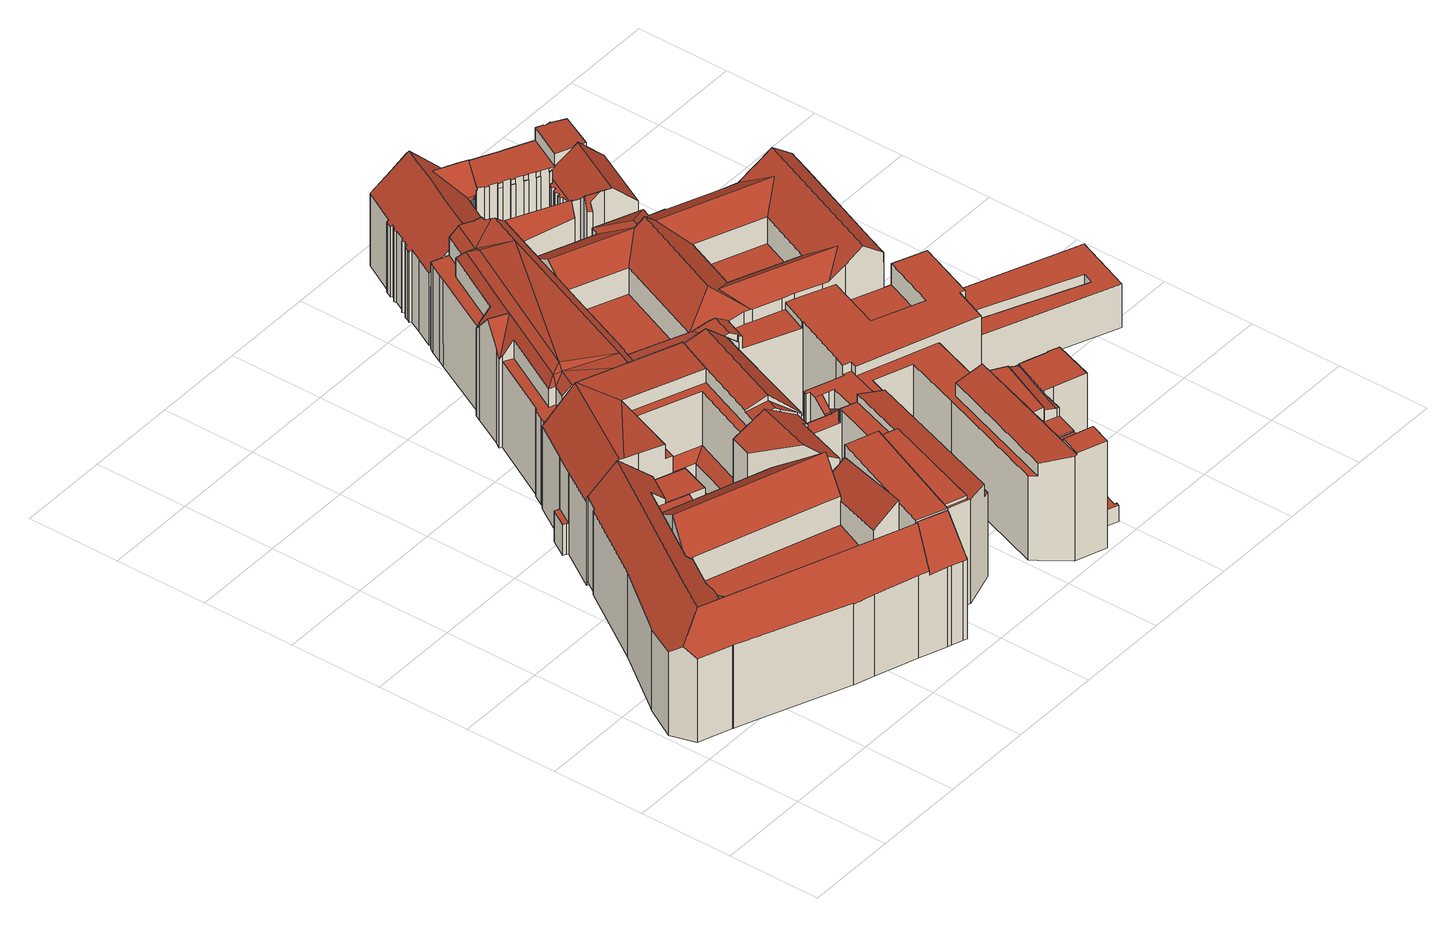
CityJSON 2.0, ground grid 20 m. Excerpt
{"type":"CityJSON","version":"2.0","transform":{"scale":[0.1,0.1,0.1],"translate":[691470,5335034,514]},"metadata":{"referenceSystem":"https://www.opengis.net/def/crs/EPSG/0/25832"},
"CityObjects":{
"building1":{"type":"Building","attributes":{"Gemeindeschluessel":"09162000","HoeheDach":"541.300","HoeheGrund":"515.730","Methode":"2000","NiedrigsteTraufeDesGebaeudes":"533.260","Geometrietyp2DReferenz":"3000","function":"31001_9998","roofType":"3100","measuredHeight":25.57,"storeysAboveGround":3},"geometry":[{"type":"MultiSurface","lod":"2","boundaries":[[[0,1,2,3,4,5,6,7,8,9]],[[10,11,12,13,14,15,16,4,3,17,18]],[[19,20,21,22]],[[14,23,24,15]],[[25,26,27,28,29,30]],[[31,32,33,34]],[[35,36,37,38]],[[39,40,36,35]],[[5,4,16,41]],[[42,43,44]],[[45,46,47,48]],[[49,50,51,52]],[[43,53,54,55,56,44]],[[16,15,24,57,58,59,41]],[[60,61,62,63,64,65,66]],[[67,68,69,70]],[[1,0,17,71]],[[71,17,3,2]],[[72,73,74,75]],[[76,46,45,77,70,69]],[[78,79,80,81,82,83,84]],[[85,86,81,80,87,88]],[[89,90,85,88,91,92,93,94,95]],[[55,54,96,97]],[[64,63,98,12,11]],[[95,94,40,39]],[[12,99,13]],[[100,101,102,103]],[[104,84,83,105,106,107]],[[103,102,20,19]],[[28,18,108,104,107,109,110,111,96,54,53,43,42,29]],[[27,33,32,112,74,73,113,65,64,11,10,18,28]],[[114,110,109,115]],[[116,117,118,67,70,77,45,48,119,49,52,61,60,66,120,72,75,121,31,34,26,25,30,44,56,55,97,122,114,115,106,105,83,82,81,86,85,90,89,95,39,35,38,8,7,6,5,41,59,58,123,100,103,19,22]],[[118,13,99,68,67]],[[115,109,107,106]],[[57,124,101,100,123,58]],[[97,96,111,122]],[[38,37,9,8]],[[23,125,21,20,102,101,124,57,24]],[[52,51,62,61]],[[122,111,110,114]],[[17,0,9,37,36,40,94,93,78,84,104,108,18]],[[30,29,42,44]],[[119,48,47,126,50,49]],[[91,88,87,80,79,92]],[[121,75,74,112,32,31]],[[66,65,113,120]],[[34,33,27,26]],[[62,51,50,126,47,46,76,69,68,99,12,98,63]],[[79,78,93,92]],[[118,117,116,22,21,125,23,14,13]],[[2,1,71]],[[120,113,73,72]]],"semantics":{"surfaces":[{"type":"WallSurface"},{"type":"RoofSurface"},{"type":"GroundSurface"}],"values":[0,1,0,0,0,0,0,0,0,0,0,0,0,0,0,0,0,0,0,0,0,0,0,0,0,0,0,0,0,0,1,1,0,2,0,0,0,0,0,1,0,0,1,0,0,1,0,0,0,1,0,0,1,0]}}]},
"building2":{"type":"Building","attributes":{"Gemeindeschluessel":"09162000","HoeheDach":"529.400","HoeheGrund":"515.760","Methode":"1000","NiedrigsteTraufeDesGebaeudes":"529.400","Geometrietyp2DReferenz":"3000","function":"31001_9998","roofType":"1000","measuredHeight":13.64,"storeysAboveGround":2},"geometry":[{"type":"MultiSurface","lod":"2","boundaries":[[[127,128,129,130,131,132]],[[133,134,135,136,129,128]],[[130,129,136,135,137,138,139,140,131]],[[131,140,139,141,142,132]],[[134,143,144,138,137,135]],[[143,134,133,128,127,132,142,141,144]],[[141,139,138,144]]],"semantics":{"surfaces":[{"type":"WallSurface"},{"type":"RoofSurface"},{"type":"GroundSurface"}],"values":[0,0,1,0,0,2,0]}}]},
"building3":{"type":"Building","attributes":{"Gemeindeschluessel":"09162000","HoeheDach":"540.980","HoeheGrund":"516.979","Methode":"2000","NiedrigsteTraufeDesGebaeudes":"523.235","Geometrietyp2DReferenz":"3000","function":"31001_9998","roofType":"3100","measuredHeight":24,"storeysAboveGround":6},"geometry":[{"type":"MultiSurface","lod":"2","boundaries":[[[145,146,147,148,149,150]],[[151,152,153,154,155,146,145]],[[156,157,158,159,160,161,162,163,164]],[[165,166,167,168]],[[169,162,161,170,165,168,171]],[[172,151,145,150]],[[173,174,153,152,151,172]],[[166,175,176,177,178,179,167]],[[147,171,168,167,179,180,148]],[[153,174,181,156,164,154]],[[161,160,176,175,170]],[[175,166,165,170]],[[181,174,173,172,150,149,148,180,179,178,177,159,158,157,156]],[[155,154,164,163,162,169,171,147,146]],[[177,176,160,159]]],"semantics":{"surfaces":[{"type":"WallSurface"},{"type":"RoofSurface"},{"type":"GroundSurface"}],"values":[0,1,0,1,0,0,0,0,0,0,1,0,2,1,0]}}]},
"building4":{"type":"Building","attributes":{"Gemeindeschluessel":"09162000","HoeheDach":"540.774","HoeheGrund":"515.690","Methode":"1000","NiedrigsteTraufeDesGebaeudes":"540.774","Geometrietyp2DReferenz":"3000","function":"31001_9998","roofType":"1000","measuredHeight":25.08,"storeysAboveGround":4},"geometry":[{"type":"MultiSurface","lod":"2","boundaries":[[[182,183,184,185]],[[186,187,184,183,188,189,190,191]],[[185,184,187,192]],[[191,190,189,22,193,118]],[[185,192,67,118,193,22,194,182]],[[192,187,186,67]],[[67,186,191,118]],[[188,183,182,194,22,189]]],"semantics":{"surfaces":[{"type":"WallSurface"},{"type":"RoofSurface"},{"type":"GroundSurface"}],"values":[0,1,0,0,2,0,0,0]}}]},
"building5":{"type":"Building","attributes":{"Gemeindeschluessel":"09162000","HoeheDach":"518.695","HoeheGrund":"517.225","Methode":"1000","NiedrigsteTraufeDesGebaeudes":"518.695","Geometrietyp2DReferenz":"3000","function":"31001_9998","roofType":"1000","measuredHeight":1.47,"storeysAboveGround":1},"geometry":[{"type":"MultiSurface","lod":"2","boundaries":[[[195,196,197,198]],[[199,200,201,197,196,202]],[[203,202,196,195]],[[198,197,201,204]],[[203,195,198,204,205,206]],[[206,199,202,203]],[[205,200,199,206]],[[204,201,200,205]]],"semantics":{"surfaces":[{"type":"WallSurface"},{"type":"RoofSurface"},{"type":"GroundSurface"}],"values":[0,1,0,0,2,0,0,0]}}]},
"building6":{"type":"Building","attributes":{"Gemeindeschluessel":"09162000","HoeheDach":"539.594","HoeheGrund":"515.640","Methode":"1000","NiedrigsteTraufeDesGebaeudes":"539.594","Geometrietyp2DReferenz":"3000","function":"31001_9998","roofType":"1000","measuredHeight":23.95,"storeysAboveGround":6},"geometry":[{"type":"MultiSurface","lod":"2","boundaries":[[[207,208,209,210,211,212]],[[210,209,213,214,215,211]],[[216,208,207,212,217,218]],[[208,216,218,214,213,209]],[[212,211,215,217]],[[217,215,214,218]]],"semantics":{"surfaces":[{"type":"WallSurface"},{"type":"RoofSurface"},{"type":"GroundSurface"}],"values":[0,1,2,0,0,0]}}]},
"building7":{"type":"Building","attributes":{"Gemeindeschluessel":"09162000","HoeheDach":"542.080","HoeheGrund":"514.862","Methode":"2000","NiedrigsteTraufeDesGebaeudes":"522.030","Geometrietyp2DReferenz":"3000","function":"31001_9998","roofType":"3100","measuredHeight":27.22,"storeysAboveGround":4},"geometry":[{"type":"MultiSurface","lod":"2","boundaries":[[[219,220,221,222]],[[220,223,224,225]],[[226,227,228,229]],[[230,231,232,233]],[[234,235,236,227]],[[237,238,239,240]],[[227,236,241,228]],[[242,243,244,245,246,247]],[[248,224,223,249]],[[221,220,225,250]],[[231,230,251,252]],[[253,254,233,232]],[[248,255,256,224]],[[257,258,259,260]],[[261,262,229,228,241,263]],[[264,265,266,267]],[[230,233,254,268,236,235,269,270,271,272,251]],[[273,274,275,276]],[[277,278,279,226,229,262,255,248,249]],[[280,281,282,283]],[[242,247,238,237]],[[284,285,286,287]],[[225,288,289,250]],[[243,222,221,250,289,276,275,244]],[[290,291,263]],[[292,272,271,293]],[[245,274,294,295,246]],[[254,253,296,297,298,291,290,268]],[[299,286,285,300,239,238,247,246,295]],[[301,302,298,297]],[[303,270,269,304]],[[236,268,290,263,241]],[[219,305,223,220]],[[306,239,300,307]],[[284,260,259,307,300,285]],[[274,263,291,298,302,294]],[[231,252,292,293,303,304,308,278,277,305,219,222,243,242,237,240,280,283,264,267,257,260,284,287,309,310,301,297,296,253,232]],[[279,311,234,227,226]],[[224,256,288,225]],[[282,281,306,307,259,258,266,265]],[[267,266,258,257]],[[308,311,279,278]],[[287,286,299,309]],[[293,271,270,303]],[[261,263,274,273]],[[244,275,274,245]],[[261,273,276,289,288,256,255,262]],[[252,251,272,292]],[[283,282,265,264]],[[308,304,269,235,234,311]],[[280,240,239,306,281]],[[277,249,223,305]],[[301,310,309,299,295,294,302]]],"semantics":{"surfaces":[{"type":"WallSurface"},{"type":"RoofSurface"},{"type":"GroundSurface"}],"values":[0,1,1,0,0,0,0,0,1,1,0,0,0,0,0,0,1,0,0,0,0,0,0,0,0,0,1,0,1,0,0,1,0,0,0,1,2,1,0,1,0,0,0,0,0,1,1,0,0,0,0,0,0]}}]},
"building8":{"type":"Building","attributes":{"Gemeindeschluessel":"09162000","HoeheDach":"541.655","HoeheGrund":"515.860","Methode":"1000","NiedrigsteTraufeDesGebaeudes":"537.434","Geometrietyp2DReferenz":"3000","function":"31001_9998","roofType":"3100","measuredHeight":25.8,"storeysAboveGround":6},"geometry":[{"type":"MultiSurface","lod":"2","boundaries":[[[312,313,314,315,316,317,318,319,320]],[[321,322,323,324]],[[325,315,314,326]],[[327,328,312,320,322,321]],[[329,318,317,330]],[[330,317,316,331]],[[319,318,329,332,324,323]],[[331,325,326,333,328,327,321,324,332,329,330]],[[326,314,313,333]],[[331,316,315,325]],[[320,319,323,322]],[[333,313,312,328]]],"semantics":{"surfaces":[{"type":"RoofSurface"},{"type":"WallSurface"},{"type":"GroundSurface"}],"values":[0,1,1,1,1,1,1,2,1,1,0,1]}}]},
"building9":{"type":"Building","attributes":{"Gemeindeschluessel":"09162000","HoeheDach":"534.023","HoeheGrund":"515.720","Methode":"1000","NiedrigsteTraufeDesGebaeudes":"534.023","Geometrietyp2DReferenz":"3000","function":"31001_9998","roofType":"1000","measuredHeight":18.3,"storeysAboveGround":1},"geometry":[{"type":"MultiSurface","lod":"2","boundaries":[[[334,335,336,337]],[[338,337,336,339]],[[340,339,336,335]],[[334,341,340,335]],[[341,338,339,340]],[[334,337,338,341]]],"semantics":{"surfaces":[{"type":"GroundSurface"},{"type":"WallSurface"},{"type":"RoofSurface"}],"values":[0,1,1,1,2,1]}}]},
"building10":{"type":"Building","attributes":{"Gemeindeschluessel":"09162000","HoeheDach":"519.280","HoeheGrund":"515.590","Methode":"2000","NiedrigsteTraufeDesGebaeudes":"519.280","Geometrietyp2DReferenz":"3000","function":"31001_2000","roofType":"1000","measuredHeight":3.69},"geometry":[{"type":"MultiSurface","lod":"2","boundaries":[[[342,343,344,345]],[[346,347,348,349]],[[343,350,351,344]],[[352,346,349,353]],[[354,352,353,355]],[[356,354,355,357]],[[353,349,348,358,345,344,351,359,357,355]],[[350,360,359,351]],[[347,361,358,348]],[[354,356,360,350,343,342,361,347,346,352]],[[361,342,345,358]],[[360,356,357,359]]],"semantics":{"surfaces":[{"type":"WallSurface"},{"type":"GroundSurface"},{"type":"RoofSurface"}],"values":[0,0,0,0,0,0,1,0,0,2,0,0]}}]},
"building11":{"type":"Building","attributes":{"Gemeindeschluessel":"09162000","HoeheDach":"519.224","HoeheGrund":"515.750","Methode":"3100","NiedrigsteTraufeDesGebaeudes":"519.224","Geometrietyp2DReferenz":"3000","function":"31001_9998","roofType":"1000","measuredHeight":3.47,"storeysAboveGround":1},"geometry":[{"type":"MultiSurface","lod":"2","boundaries":[[[362,363,364,365]],[[366,367,368,369]],[[363,366,369,364]],[[363,362,367,366]],[[369,368,365,364]],[[367,362,365,368]]],"semantics":{"surfaces":[{"type":"WallSurface"},{"type":"RoofSurface"},{"type":"GroundSurface"}],"values":[0,0,0,1,2,0]}}]},
"building12":{"type":"Building","attributes":{"Gemeindeschluessel":"09162000","HoeheDach":"536.919","HoeheGrund":"515.390","Methode":"1000","NiedrigsteTraufeDesGebaeudes":"536.235","Geometrietyp2DReferenz":"3000","function":"31001_9998","roofType":"1000","measuredHeight":21.53,"storeysAboveGround":5},"geometry":[{"type":"MultiSurface","lod":"2","boundaries":[[[370,371,372,373]],[[374,375,376,377]],[[378,379,380,381,382,383,384]],[[385,386,379,378]],[[381,380,387,388]],[[389,370,373,390,391,392,393,394,395,383,382,381,388,396,374,377]],[[391,390,373,372,397,398,399]],[[389,400,371,370]],[[387,401,375,374,396,388]],[[402,399,398,385,403]],[[393,392,402,403,404,394]],[[404,405,384,383,395,394]],[[398,397,386,385]],[[403,385,378,384,405,404]],[[391,399,402,392]],[[389,377,376,400]],[[397,372,371,400,376,375,401,387,380,379,386]]],"semantics":{"surfaces":[{"type":"WallSurface"},{"type":"GroundSurface"},{"type":"RoofSurface"}],"values":[0,0,0,0,0,1,0,0,0,2,0,0,0,2,0,0,2]}}]},
"building13":{"type":"Building","attributes":{"Gemeindeschluessel":"09162000","HoeheDach":"542.870","HoeheGrund":"514.844","Methode":"2000","NiedrigsteTraufeDesGebaeudes":"516.200","Geometrietyp2DReferenz":"3000","function":"31001_9998","roofType":"3100","measuredHeight":28.03,"storeysAboveGround":5},"geometry":[{"type":"MultiSurface","lod":"2","boundaries":[[[406,407,408,409]],[[410,411,412,413]],[[414,415,416,417]],[[418,419,420,421]],[[422,423,424,425]],[[426,427,428,429,430]],[[431,432,433,434,435,436]],[[437,438,439,440]],[[441,442,443]],[[413,412,444,445]],[[446,447,448,449,450]],[[451,452,425,453]],[[454,455,456,457]],[[458,459,460,461]],[[462,463,464,465,466,467,468,469]],[[470,471,472,473,474,475]],[[451,476,477,478,479,480,452]],[[422,481,482,423]],[[483,484,485,486]],[[487,488,489,490]],[[491,447,446,475,474,492,493,494,495,496,497]],[[498,499,500,501]],[[502,503,504,505]],[[467,506,507,508,468]],[[509,510,511,512]],[[491,497,513,514,515]],[[516,517,501,500]],[[493,518,519]],[[520,521,478,477]],[[522,523,516,500,499]],[[417,416,435,434]],[[524,525,526,459,458,513,497,496,527]],[[528,529,521,520]],[[530,531,416,415]],[[532,533,534,535,536,537,538,539,540]],[[411,410,525,524]],[[447,491,541]],[[542,543,544,545]],[[444,546,464,463,547,445]],[[509,512,548,549,550,531,473,472,551]],[[437,552,553,438]],[[545,544,554,555]],[[461,460,515,514]],[[449,448,556,557]],[[533,558,495,494,534]],[[490,489,483,486]],[[559,466,465,560]],[[519,518,442]],[[478,521,529,561,539,538,562,563,564,479]],[[504,565,488,556]],[[566,549,548,567]],[[527,496,495,558]],[[483,489,565,504]],[[568,531,530]],[[413,445,547,569,526,525,410]],[[426,430,553,552]],[[570,571,572,573]],[[442,422,425,452,480,574,443]],[[422,530,415,420,419,408,407,481]],[[563,443,574,564]],[[493,492,518]],[[503,575,576,577,578,484,483,504]],[[535,534,494,493,519]],[[506,467,466,559]],[[505,504,556,448,447,541]],[[557,556,488,487]],[[579,580,424,423,482]],[[457,456,581,582]],[[583,584,523,522,485,484,578]],[[502,505,460,459,526,569]],[[540,539,561,585]],[[505,541,491,515,460]],[[551,586,510,509]],[[568,492,531]],[[567,548,512,511]],[[580,453,425,424]],[[587,470,475,446,450,588]],[[589,590,543,542]],[[584,591,517,516,523]],[[564,574,480,479]],[[592,440,439,593]],[[421,420,415,414]],[[421,414,417,434,433,581,456,455,418]],[[575,503,554,544]],[[485,522,499,498,572,571,594,595,588,450,449,557,487,490,486]],[[583,578,577,596]],[[568,518,492]],[[582,581,433,432]],[[565,489,488]],[[422,442,518,568,530]],[[597,429,428,576,575,544,543,469,468,508]],[[538,537,441,562]],[[462,469,543,590]],[[562,441,443,563]],[[587,588,595,598]],[[507,592,593,597,508]],[[591,573,572,498,501,517]],[[547,463,462,590,554,503,502,569]],[[519,442,441]],[[492,474,473,531]],[[406,579,482,481,407]],[[531,550,436,435,416]],[[598,595,594,599]],[[458,461,514,513]],[[555,554,590,589]],[[599,594,571,570]],[[535,519,536]],[[577,576,428,427,596]],[[439,438,553,430,429,597,593]],[[561,529,528,600,585]],[[586,551,472,471]],[[536,519,441,537]],[[560,465,464,546]],[[542,545,555,589]],[[454,409,408,419,418,455]],[[566,431,436,550,549]],[[437,440,592,507,506,559,560,546,444,412,411,524,527,558,533,532,540,585,600,528,520,477,476,451,453,580,579,406,409,454,457,582,432,431,566,567,511,510,586,471,470,587,598,599,570,573,591,584,583,596,427,426,552]]],"semantics":{"surfaces":[{"type":"WallSurface"},{"type":"RoofSurface"},{"type":"GroundSurface"}],"values":[0,0,0,0,1,0,0,0,1,0,0,0,0,0,1,0,0,1,0,0,1,0,0,0,0,0,1,1,0,1,0,0,0,1,0,0,0,0,0,1,0,0,0,0,0,0,0,1,1,1,0,0,1,1,1,0,0,1,1,0,1,1,1,0,1,0,0,0,0,1,0,1,0,1,0,0,0,0,0,0,0,0,1,1,1,0,1,0,1,1,1,0,1,0,0,0,0,1,1,1,0,1,0,1,0,0,1,0,1,0,0,1,0,1,0,0,2]}}]},
"building14":{"type":"Building","attributes":{"Gemeindeschluessel":"09162000","HoeheDach":"539.591","HoeheGrund":"514.939","Methode":"2000","NiedrigsteTraufeDesGebaeudes":"521.130","Geometrietyp2DReferenz":"3000","function":"31001_9998","roofType":"1000","measuredHeight":24.65,"storeysAboveGround":4},"geometry":[{"type":"MultiSurface","lod":"2","boundaries":[[[601,602,603,604]],[[605,606,607,608,609]],[[304,610,611,612]],[[613,614,615,616]],[[617,618,619,620]],[[621,622,623,624]],[[625,626,627,628,629,623,622,630,631,632,633,634,635,636,637,638,639,640,641,642,643]],[[644,645,646,647]],[[648,649,650,651]],[[632,652,653,654,655,656,633]],[[612,611,657,658]],[[659,660,661,662,663]],[[658,657,664,665]],[[666,667,668,669,629,628,627,626,670,671]],[[672,673,674,675]],[[676,677,678,679,680,681]],[[682,683,684,685]],[[686,669,668,687]],[[688,689,690]],[[665,664,691,692]],[[680,679,693,694,695,696,697,698,699]],[[601,700,701,702,703,647,646,704,705,602]],[[706,707,643,642,708,709,710]],[[711,712,713,714,715,716,717]],[[718,296,719,720,253,676,681,713,712,711,717,297]],[[721,722,621,624,723,724,644,647,703,702,701,725,726,727,728,613,616,729,730,731,732,733,734,735,736,737,738,739,740,741,742,743,744,745,746,747,748,648,651,749,750,308,304,612,658,665,692,751,752,753,617,620,754,755,756,757,758,710,709,708,759,760,761,232,253,720,719,296,718,297,762,763,764,765,698,697,696,695,766,767,768,769,770,771,772,773,654,653,652,774,775],[776,777,778,779]],[[780,781,782,783],[784,785,786,787]],[[773,788,655,654]],[[789,790,791,705,704]],[[792,625,643,707]],[[778,787,786,779]],[[793,794,689,688]],[[742,741,740,795,796,797,798]],[[673,746,745,674]],[[789,799,687,668,667,800,790]],[[801,615,614,802,803,804,805,700,601,604,806]],[[806,604,603,791,807,808,809]],[[735,810,811,736]],[[636,812,788,773,772,771,637]],[[813,640,639,814]],[[725,805,804,726]],[[618,815,690,816,619]],[[749,651,650,817,818,819,750]],[[820,634,633,656]],[[727,803,802,728]],[[602,705,791,603]],[[793,815,618,617,753,752,751,821,794]],[[761,760,759,641,640,813,822,678,677,232]],[[695,694,823,766]],[[730,660,659,731]],[[692,691,821,751]],[[775,781,780,721]],[[631,782,781,775,774,652,632]],[[818,824,605,609,670,792,707,706,825,826,827,828,689,794,821,691,664,657,611,610,829,819]],[[690,689,828,816]],[[726,804,803,727]],[[765,830,699,698]],[[738,831,832,739]],[[638,770,769,768,833,814,639]],[[758,825,706,710]],[[713,681,680,699,830,714]],[[232,677,676,253]],[[743,742,798,672,675,744]],[[693,679,678,822]],[[739,832,795,740]],[[704,646,645,834,799,789]],[[750,819,829,308]],[[798,797,608,607,835,836,673,672]],[[837,838,809,808,807,684,683]],[[722,721,780,783,630,622,621]],[[824,839,606,605]],[[840,635,634,820]],[[779,786,785,776]],[[796,841,671,670,609,608,797]],[[748,747,836,835,842,649,648]],[[297,717,716,762]],[[838,663,662,809]],[[730,729,616,615,801,661,660]],[[736,811,843,737]],[[734,733,837,683,682,810,735]],[[813,814,833,844,823,694,693,822]],[[770,638,637,771]],[[818,817,839,824]],[[715,714,830,765,764,763,762,716]],[[834,686,687,799]],[[776,785,784,777]],[[308,829,610,304]],[[812,636,635,840]],[[767,844,833,768]],[[737,843,831,738]],[[842,835,607,606]],[[708,642,641,759]],[[806,809,662,661,801]],[[669,686,834,645,644,724,723,624,623,629]],[[820,656,655,788,812,840]],[[728,802,614,613]],[[746,673,836,747]],[[685,684,807,791,790]],[[732,731,659,663,838,837,733]],[[782,631,630,783]],[[795,832,831,843,811,810,682,685,790,800,667,666,671,841,796]],[[670,626,625,792]],[[777,784,787,778]],[[744,675,674,745]],[[842,606,839,817,650,649]],[[815,793,688,690]],[[757,826,825,758]],[[756,827,826,757]],[[619,816,828,827,756,755,754,620]],[[701,700,805,725]],[[766,823,844,767]]],"semantics":{"surfaces":[{"type":"WallSurface"},{"type":"RoofSurface"},{"type":"GroundSurface"}],"values":[0,0,0,0,0,0,1,0,0,0,0,1,0,0,1,1,0,1,0,0,0,0,0,1,0,2,1,0,0,0,0,0,0,0,0,1,0,0,0,0,0,1,0,0,0,1,0,0,0,0,0,0,0,1,1,0,0,0,0,0,1,0,0,0,0,1,0,1,1,0,0,0,0,0,0,0,0,0,0,0,1,0,0,0,0,0,0,0,0,0,0,0,0,0,1,0,0,0,0,0,1,0,0,0,1,1,0,0,0,0,0]}}]},
"building15":{"type":"Building","attributes":{"name":"Erzbisch. Palais","Gemeindeschluessel":"09162000","HoeheDach":"539.250","HoeheGrund":"515.649","Methode":"2000","NiedrigsteTraufeDesGebaeudes":"531.777","Geometrietyp2DReferenz":"3000","function":"31001_9998","roofType":"3100","measuredHeight":23.6,"storeysAboveGround":3},"geometry":[{"type":"MultiSurface","lod":"2","boundaries":[[[845,846,847,848,849]],[[850,851,852,853]],[[854,855,856,857]],[[858,859,860,861]],[[862,863,864,865]],[[866,867,868,869]],[[870,871,872,873]],[[874,875,876,877]],[[878,879,880,881]],[[882,883,884,885]],[[886,887,888,884,883,889,890,891,892,893,894,895,896,897,898,899,900,901,902,903,904]],[[905,906,907,908]],[[909,910,911]],[[912,913,914,915]],[[916,917,918,919,920,921]],[[922,923,924,925]],[[926,927,928,929,930,931,932,933]],[[918,917,934,935]],[[936,937,938,939]],[[940,941,942,943,944,908,907]],[[898,945,946,947,948,949,950,899]],[[951,952,953]],[[954,955,956,957]],[[958,959,960,961]],[[962,963,964,965,966,967,968]],[[969,970,971,972]],[[973,974,975,976]],[[977,978,979,980,981,982]],[[983,984,985,941,940]],[[986,987,988,989]],[[990,991,992,993]],[[994,995,996,997]],[[998,999,1000,1001]],[[1002,1003,1004,1005,891]],[[1006,933,932,1007,1008,1009]],[[896,1010,1011,967,966,854,857,1012,897]],[[1013,1014,1015,1016]],[[1017,1018,1019,1020,1021]],[[925,924,1022,1023]],[[1024,874,877,1025]],[[1026,1027,1028,1029]],[[1030,1031,871,870,1032,1033]],[[1034,985,984]],[[1035,1036,1037,1038]],[[1039,1040,1041,1042]],[[1043,1044,1045,1046]],[[1047,1048,1049,904,903,902,901,900,1050,1051,1052,852,851,1053,996,995,1054,1055,1056,1041,1040,1057,1058,971,970,1028,1027,1059]],[[1060,1047,1059,1061]],[[900,899,950,1062,1063,1050]],[[939,938,859,858]],[[1064,1065,1066,1067]],[[1068,1004,1003,1069]],[[1070,1053,851,850]],[[1071,1072,1073,1074]],[[1005,1073,1072,872,871,1031,1007,932,931,1075,860,859,938,937,1076,1045,1044,1077,1078,1079,1080,988,987,868,867,1081,1082,1083,975,974,934,917,916,891]],[[1084,1052,1051,1085]],[[1086,1087,1030,1033]],[[1088,1076,937,936]],[[1046,1045,1076,1088]],[[1089,1090,953]],[[1091,1056,1055,1092]],[[1093,1094,886,904,1049,1095]],[[1042,1041,1056,1091]],[[1096,887,886,1094]],[[875,1097,1098,876]],[[881,880,977,982]],[[929,1000,999,1099,951,953,1090,930]],[[1015,1014,1100,1010,896,895]],[[1101,1102,1103,1104]],[[891,890,1002]],[[1004,1068,1105,1074,1073,1005]],[[1106,1107,1102,1101]],[[856,1108,1109]],[[978,977,880,879,1110,1111,956,955,1037,1036,1112,914,913,1113]],[[1104,1103,1114,1115]],[[943,942,991,990]],[[1116,1057,1040,1039]],[[1117,1118,1119,1120]],[[1061,1059,1027,1026]],[[1121,1112,1036,1035]],[[957,956,1111,1122]],[[1123,1054,995,994]],[[1124,1077,1044,1043]],[[1125,1126,1127,1128]],[[1129,1130,1131,1132]],[[997,996,1053,1070]],[[1133,1110,879,878]],[[1023,1022,1134,1135]],[[1021,1020,1130,1129]],[[1001,1000,929,928]],[[1136,1137,1138,1139]],[[1140,1141,1142,1143]],[[1029,1028,970,969]],[[1144,1145,1146,1011,1010,1100]],[[1115,1114,921,920]],[[875,874,1024,1147,1148,1149,1097]],[[1119,1067,1066,959,958,1150,1120]],[[1151,1081,867,866]],[[1152,1153,1149,1148]],[[1085,1051,1050,1063]],[[1034,1090,1089]],[[1144,1100,1014,1013]],[[869,868,987,986]],[[1122,1111,1110,1133]],[[1142,865,864,1153,1152,1154,1143]],[[846,845,1018,1017]],[[951,1099,1155,1156,1135,1134,952]],[[1157,889,883,882]],[[1158,1048,1047,1060]],[[1138,911,910,1126,1125,1159,1139]],[[1009,1008,1087,1086]],[[1135,1156,1155,998,1001,928,927,926,933,1006,1009,1086,1033,1032,870,873,1071,1074,1105,1068,1069,1160,1157,882,885,1161,1096,1094,1093,1095,1158,1060,1061,1026,1029,969,972,1162,1116,1039,1042,1091,1092,1123,994,997,1070,850,853,1084,1085,1063,1062,950,949,948,947,1163,905,908,944,943,990,993,922,925,1023],[1136,1139,1159,1125,1128,1164,1117,1120,1150,958,961,1165,1140,1143,1154,1152,1148,1147,1024,1025,1166,1167,847,846,1017,1021,1129,1132,1168,963,962,968,1146,1145,1144,1013,1016,1169,1170,1171,1172,1106,1101,1104,1115,920,919,918,935,973,976,1173,1174,1151,866,869,986,989,1175,1176,1177,1124,1043,1046,1088,936,939,858,861,1178,1179,912,915,1121,1035,1038,954,957,1122,1133,878,881,982,981,980]],[[1162,1058,1057,1116]],[[1064,1118,1117,1164,1128,1127,1065]],[[853,852,1052,1084]],[[1106,1172,1171,1170,894,893,892,1107]],[[1161,885,884,888,887,1096]],[[935,934,974,973]],[[1109,1108,906,905,1163,947,946]],[[877,876,1098,1180,1167,1166,1025]],[[968,967,1011,1146]],[[1141,862,865,1142]],[[1038,1037,955,954]],[[964,1181,1131,1130,1020,1019,849,848,1180,1098,1097,1149,1153,864,863,960,959,1066,1065,1127,1126,910,909,983,940,907,906,1108,856,855,854,965]],[[1155,1099,999,998]],[[1173,1083,1082,1174]],[[873,872,1072,1071]],[[845,849,1019,1018]],[[1167,1180,848,847]],[[1132,1131,1181,1168]],[[860,1075,1113,913,912,1179,1178,861]],[[909,984,983]],[[931,930,1090,1034,984,909,911,1138,1137,979,978,1113,1075]],[[1174,1082,1081,1151]],[[1169,1016,1015,895,894,1170]],[[972,971,1058,1162]],[[980,979,1137,1136]],[[993,992,923,922]],[[989,988,1080,1175]],[[1160,1069,1003,1002,890,889,1157]],[[1034,1089,953,952,1134,1022,924,923,992,991,942,941,985]],[[1176,1079,1078,1177]],[[916,921,1114,1103,1102,1107,892,891]],[[1095,1049,1048,1158]],[[1012,857,856,1109,946,945,898,897]],[[1177,1078,1077,1124]],[[1092,1055,1054,1123]],[[1087,1008,1007,1031,1030]],[[1168,1181,964,963]],[[1175,1080,1079,1176]],[[915,914,1112,1121]],[[966,965,854]],[[976,975,1083,1173]],[[1118,1064,1067,1119]],[[862,1141,1140,1165,961,960,863]]],"semantics":{"surfaces":[{"type":"WallSurface"},{"type":"RoofSurface"},{"type":"GroundSurface"}],"values":[0,0,0,0,0,0,0,1,0,0,1,0,0,0,0,0,0,0,0,0,0,0,0,0,0,0,0,0,0,0,0,0,0,1,0,1,0,0,0,0,0,0,0,0,0,0,1,0,0,0,0,0,0,0,1,0,0,0,0,0,0,0,0,0,0,0,1,1,0,0,0,0,0,1,0,0,0,0,0,0,0,0,0,0,0,0,0,0,0,0,0,0,0,0,0,0,0,0,0,0,0,0,0,0,0,0,0,0,0,0,0,2,0,0,0,0,0,0,0,0,0,1,0,1,0,0,0,0,0,0,0,0,1,0,0,0,0,0,0,0,1,0,1,0,1,0,0,1,0,0,0,0,0,1,0]}}]}
},
"vertices":[
[200,344,202],[200,344,193],[212,310,193],[212,310,202],[214,301,209],[214,301,17],[212,310,17],[200,344,17],[195,360,17],[195,360,215],[145,261,270],[513,122,270],[517,128,263],[518,130,262],[540,186,202],[490,205,202],[488,199,208],[184,320,202],[75,287,270],[609,368,17],[609,368,235],[614,367,239],[614,367,17],[540,186,273],[490,205,227],[9,267,17],[17,242,17],[17,242,209],[9,267,230],[1,294,210],[1,294,17],[89,215,17],[89,215,209],[88,215,209],[88,215,17],[221,426,17],[221,426,229],[235,421,215],[235,421,17],[261,487,17],[261,487,229],[488,199,17],[40,363,203],[40,363,204],[40,363,17],[554,41,17],[554,41,202],[553,40,200],[553,40,17],[544,43,17],[544,43,200],[522,51,200],[522,51,17],[47,372,205],[136,493,211],[136,493,17],[47,372,17],[539,318,208],[539,318,17],[490,205,17],[476,67,17],[513,54,17],[513,54,200],[476,67,199],[476,67,208],[456,75,207],[456,75,17],[581,106,17],[581,106,265],[579,101,260],[579,101,17],[184,320,193],[322,120,17],[322,120,203],[322,121,204],[322,121,17],[555,45,205],[555,45,17],[394,635,202],[394,635,193],[459,611,193],[459,611,17],[394,635,17],[366,646,17],[366,646,230],[435,547,17],[444,572,17],[444,572,193],[435,547,193],[356,577,17],[429,549,17],[429,549,193],[356,577,193],[356,577,202],[327,588,230],[327,588,17],[241,653,210],[241,653,17],[513,122,257],[518,130,264],[575,380,17],[575,380,204],[604,370,230],[604,370,17],[324,662,270],[324,662,17],[322,663,17],[322,663,268],[115,347,270],[263,685,211],[265,684,213],[243,651,213],[109,207,209],[366,106,205],[265,684,17],[263,685,17],[603,340,17],[540,186,17],[518,130,17],[552,40,17],[366,106,17],[109,207,17],[243,651,17],[560,356,17],[560,356,206],[603,340,244],[552,40,200],
[197,355,18],[214,301,18],[214,301,154],[197,355,154],[195,360,154],[195,360,18],[387,237,18],[488,199,18],[488,199,154],[387,237,154],[489,202,154],[539,318,154],[235,421,154],[207,379,154],[235,421,18],[207,379,18],[489,202,18],[539,318,18],
[221,426,219],[260,486,270],[261,487,269],[261,487,30],[260,486,30],[221,426,30],[235,421,219],[508,329,219],[539,318,219],[574,379,270],[547,388,270],[575,380,30],[562,411,30],[536,473,30],[519,515,30],[519,515,92],[536,473,92],[536,473,213],[562,411,250],[575,380,269],[382,525,193],[404,559,193],[327,588,193],[304,552,193],[382,525,213],[382,525,92],[304,552,213],[235,421,30],[508,329,30],[539,318,30],[404,559,92],[435,547,92],[435,547,30],[404,559,30],[327,588,30],[304,552,30],[574,379,30],
[683,343,17],[683,343,268],[591,129,268],[591,129,17],[581,106,268],[589,124,268],[616,366,268],[614,367,268],[570,258,268],[518,130,268],[589,124,17],[570,258,17],[616,366,17],
[459,611,32],[459,611,47],[499,715,47],[499,715,32],[519,515,47],[536,561,47],[583,683,47],[435,547,47],[435,547,32],[583,683,32],[536,561,32],[519,515,32],
[637,113,16],[644,111,16],[644,111,256],[637,113,256],[591,129,256],[591,129,16],[683,220,256],[722,329,256],[683,343,256],[683,220,16],[683,343,16],[722,329,16],
[499,715,9],[499,715,90],[459,611,90],[459,611,9],[583,683,90],[615,693,107],[481,743,107],[621,531,268],[631,555,268],[586,572,261],[576,547,261],[753,742,244],[753,742,9],[774,733,9],[774,733,225],[670,513,235],[670,513,237],[631,555,281],[263,685,9],[263,685,198],[315,766,198],[315,766,9],[586,572,265],[322,663,9],[366,646,9],[366,646,268],[337,657,269],[329,660,270],[322,663,262],[558,553,107],[536,561,92],[434,620,107],[739,705,243],[739,705,9],[776,738,9],[776,738,224],[558,553,232],[615,693,232],[336,805,9],[336,805,80],[336,806,80],[336,806,9],[639,703,232],[576,547,232],[639,703,265],[305,772,9],[305,772,80],[328,809,80],[328,809,9],[714,762,281],[674,512,233],[675,515,233],[678,525,234],[700,589,237],[472,767,232],[472,767,265],[419,626,265],[419,626,232],[536,561,9],[631,527,9],[631,527,261],[312,768,9],[312,768,80],[313,769,80],[313,769,9],[340,805,9],[340,805,198],[391,885,199],[391,885,9],[481,743,232],[434,620,232],[669,779,265],[669,779,270],[700,589,9],[678,525,9],[457,860,270],[456,860,270],[719,760,9],[582,812,9],[582,812,270],[394,884,202],[339,805,198],[559,821,9],[559,821,270],[675,515,9],[674,512,9],[583,683,9],[315,766,80],[339,805,80],[665,515,9],[394,884,9],[453,861,9],[665,515,238],
[575,380,260],[604,370,241],[643,485,241],[653,481,234],[654,485,234],[665,515,234],[631,527,256],[599,538,277],[559,418,277],[519,515,19],[519,515,235],[536,561,236],[536,561,19],[653,481,19],[643,485,19],[559,418,19],[575,380,19],[631,527,19],[665,515,19],[654,485,19],[599,538,19],[604,370,19],
[955,86,17],[907,101,17],[919,131,17],[965,115,17],[965,115,200],[919,131,200],[907,101,200],[955,86,200],
[982,162,53],[1001,155,53],[1001,155,16],[982,162,16],[942,52,53],[955,86,53],[955,86,16],[942,52,16],[979,89,53],[979,89,16],[992,33,53],[992,33,16],[995,40,53],[995,40,16],[990,42,53],[990,42,16],[965,115,16],[1005,80,16],[1005,80,53],[965,115,53],
[999,211,52],[1019,204,52],[1019,204,18],[999,211,18],[1001,155,52],[982,162,52],[982,162,18],[1001,155,18],
[1019,204,14],[1019,204,226],[999,211,226],[999,211,14],[1095,275,14],[1095,275,226],[1118,266,226],[1118,266,14],[1034,294,222],[1034,294,226],[1052,288,226],[1052,288,14],[1034,294,14],[1011,302,14],[1011,302,229],[997,211,222],[997,211,226],[1094,273,226],[1094,273,14],[1088,180,14],[999,210,14],[982,162,14],[978,164,14],[977,164,14],[954,173,14],[974,219,14],[1094,274,14],[999,210,226],[999,210,222],[982,162,222],[1088,180,226],[1094,274,226],[978,164,222],[977,164,222],[954,173,229],[974,219,229],
[532,1145,8],[532,1145,210],[538,1142,218],[538,1142,8],[767,798,235],[767,798,8],[803,780,8],[803,780,231],[631,1269,207],[631,1269,249],[644,1263,249],[644,1263,207],[538,1144,207],[538,1144,218],[558,1133,249],[558,1133,207],[545,1080,268],[508,1100,268],[492,1069,229],[484,1055,210],[1236,968,8],[1161,997,8],[1161,997,261],[1196,983,289],[1236,968,257],[686,1310,8],[636,1330,8],[636,1330,207],[673,1316,207],[673,1316,249],[686,1310,262],[1215,918,8],[1215,918,257],[1127,705,257],[1127,705,8],[447,898,249],[451,907,268],[433,903,249],[838,771,8],[838,771,237],[771,1265,249],[723,1149,249],[732,1171,234],[732,1171,58],[771,1265,58],[489,1052,8],[489,1052,218],[484,1055,8],[609,1280,8],[609,1280,207],[616,1293,207],[616,1293,8],[731,813,174],[731,813,234],[815,1016,234],[815,1016,174],[831,822,269],[853,765,236],[854,764,236],[913,741,236],[937,732,236],[991,709,235],[1003,704,235],[1062,729,269],[770,1266,8],[744,1280,8],[744,1280,263],[748,1278,263],[754,1275,262],[770,1266,249],[429,942,8],[419,923,8],[419,923,207],[488,1050,207],[488,1050,218],[532,1144,210],[525,1132,226],[958,1081,234],[991,1068,234],[991,1068,58],[958,1081,58],[866,1139,58],[866,1139,234],[966,1099,234],[966,1099,58],[698,1088,249],[725,1205,262],[582,856,262],[566,818,262],[582,812,251],[604,864,250],[606,863,249],[1014,1171,58],[985,1101,58],[1008,1157,22],[1014,1171,22],[899,1044,286],[919,1035,269],[887,1048,269],[878,1052,269],[991,709,8],[1034,691,8],[1034,691,260],[739,1293,264],[739,1293,8],[724,1297,8],[724,1297,265],[606,863,174],[689,1066,174],[689,1066,234],[1026,1150,22],[1031,1161,22],[477,913,279],[471,901,268],[415,916,8],[415,916,207],[1002,1094,58],[1010,1113,45],[742,808,8],[742,808,235],[732,812,235],[604,864,8],[413,917,8],[413,917,207],[638,1251,268],[656,1243,268],[453,861,8],[559,821,8],[559,821,262],[551,824,263],[450,862,268],[431,870,249],[431,870,207],[394,884,207],[394,884,8],[711,1119,269],[1036,790,173],[1036,790,234],[1085,908,234],[1085,908,173],[854,764,8],[852,765,237],[723,1295,265],[701,1305,267],[691,1308,268],[736,1285,264],[1230,954,8],[1230,954,257],[939,966,234],[939,966,173],[858,1121,234],[858,1121,58],[582,812,8],[937,732,8],[913,741,8],[400,894,207],[447,898,207],[433,903,207],[507,1040,207],[894,1067,269],[701,1305,8],[723,1295,8],[647,1226,279],[810,830,286],[941,1201,8],[941,1201,58],[974,1194,58],[974,1194,8],[507,1040,249],[1151,943,269],[1130,1009,236],[1096,1022,236],[990,1066,235],[525,1132,8],[492,1069,8],[629,1318,207],[629,1318,8],[990,1066,8],[1010,1113,8],[400,894,8],[736,1285,8],[905,1209,8],[905,1209,58],[890,849,173],[890,849,234],[1031,1161,8],[1109,661,8],[1109,661,257],[938,1193,58],[930,1199,58],[1096,1022,8],[1070,677,289],[930,1199,8],[938,1193,8],[409,910,8],
[955,176,203],[955,176,232],[920,187,232],[920,187,203],[762,453,204],[762,453,232],[762,453,250],[818,433,234],[818,433,204],[674,512,204],[735,490,204],[735,490,9],[907,101,9],[907,101,203],[955,86,203],[955,86,9],[768,495,9],[768,495,184],[741,504,184],[741,504,9],[1133,506,9],[1133,506,225],[1105,438,225],[1105,438,9],[854,538,225],[849,523,225],[962,483,225],[1018,464,225],[1103,433,225],[1144,502,225],[1194,627,225],[1154,643,225],[1124,655,225],[1078,540,225],[970,583,225],[1016,699,225],[991,709,225],[937,732,225],[919,739,225],[893,680,225],[893,679,225],[846,566,225],[837,544,225],[1052,288,9],[1052,288,71],[1011,302,71],[1011,302,9],[683,343,9],[683,343,232],[725,460,232],[725,460,9],[1154,643,9],[1124,655,9],[1109,661,9],[1109,661,177],[1124,655,177],[736,492,204],[736,492,9],[925,8,256],[942,52,256],[942,54,256],[880,74,256],[864,29,256],[775,478,204],[775,478,9],[962,483,203],[1018,464,203],[1018,464,102],[1103,433,102],[849,523,204],[849,523,203],[642,106,250],[644,111,250],[591,129,250],[589,124,250],[776,738,240],[774,733,240],[781,730,236],[802,780,236],[780,791,250],[760,744,250],[820,84,203],[820,84,233],[913,345,233],[913,345,203],[1094,405,102],[1008,436,102],[768,537,165],[768,537,204],[757,509,185],[793,529,204],[793,529,9],[802,780,209],[803,780,209],[803,780,9],[802,780,9],[780,791,9],[767,798,9],[767,798,246],[954,173,203],[954,173,9],[955,176,9],[1011,301,9],[1011,301,71],[1011,301,232],[836,540,204],[837,544,204],[846,566,9],[837,544,9],[836,540,9],[710,763,247],[719,760,247],[749,749,246],[736,810,237],[731,812,237],[604,864,237],[582,812,247],[710,763,9],[749,749,9],[760,744,9],[1448,379,9],[1144,502,9],[1103,433,9],[1094,405,9],[978,164,9],[982,162,9],[965,115,9],[919,131,9],[942,54,9],[942,52,9],[925,8,9],[864,29,9],[859,31,9],[820,84,9],[810,99,9],[896,341,9],[939,462,9],[857,491,9],[833,426,9],[727,128,9],[711,123,9],[647,104,9],[642,106,9],[589,124,9],[591,129,9],[644,111,9],[722,329,9],[720,330,9],[723,460,9],[654,485,9],[781,533,9],[781,532,9],[771,504,9],[744,513,9],[754,542,9],[760,558,9],[752,561,9],[755,569,9],[893,679,9],[893,680,9],[781,730,9],[604,864,9],[731,812,9],[736,810,9],[742,808,9],[838,771,9],[854,764,9],[913,741,9],[919,739,9],[937,732,9],[991,709,9],[1016,699,9],[1034,691,9],[1194,627,9],[1498,504,9],[1202,552,9],[1192,529,9],[1418,426,9],[1428,449,9],[1448,379,109],[1498,504,109],[1194,627,109],[1144,502,109],[1192,529,109],[1202,552,109],[1428,449,109],[1418,426,109],[1034,691,177],[969,327,71],[969,327,203],[969,327,232],[854,538,204],[781,532,165],[781,532,204],[727,128,203],[711,123,203],[711,123,234],[647,104,249],[1008,436,71],[1008,436,203],[942,54,203],[919,131,203],[965,115,203],[982,162,203],[978,164,203],[880,74,203],[969,327,251],[920,187,251],[880,74,251],[810,99,203],[896,341,203],[1016,699,177],[893,680,209],[919,739,209],[771,504,185],[744,513,185],[723,460,232],[723,460,204],[654,485,204],[1078,540,177],[781,533,204],[781,730,209],[838,771,209],[725,466,204],[755,569,204],[752,561,204],[760,558,204],[754,542,204],[665,515,204],[742,808,239],[857,491,203],[833,426,203],[913,741,209],[1094,405,71],[720,330,250],[722,329,250],[859,31,250],[864,29,251],[725,466,232],[970,583,177],[818,433,203],[720,330,232],[939,462,203],[854,764,209],
[917,1382,178],[917,1382,16],[919,1385,16],[919,1385,189],[917,1382,189],[709,1486,16],[709,1486,178],[712,1484,182],[712,1484,16],[878,1413,189],[894,1443,189],[910,1473,189],[894,1443,226],[949,1253,16],[949,1253,183],[954,1253,180],[954,1253,16],[963,1360,178],[963,1360,189],[955,1364,189],[955,1364,178],[866,1295,16],[866,1295,182],[882,1287,182],[882,1287,16],[937,1213,16],[937,1213,225],[942,1225,212],[942,1225,16],[939,1370,178],[939,1371,178],[932,1375,178],[931,1374,178],[969,1311,16],[969,1311,178],[975,1320,178],[975,1320,16],[736,1285,16],[736,1285,220],[739,1293,222],[739,1293,16],[723,1295,235],[724,1297,235],[732,1295,229],[744,1280,211],[768,1267,186],[738,1308,229],[813,1344,181],[815,1348,181],[847,1404,180],[848,1404,178],[853,1414,178],[829,1475,226],[890,1491,181],[883,1495,188],[823,1523,252],[804,1488,252],[784,1448,252],[748,1381,252],[707,1302,252],[987,1441,16],[987,1441,189],[992,1439,189],[992,1439,16],[1010,1336,189],[1001,1341,189],[1001,1341,180],[960,1279,16],[960,1279,178],[955,1281,178],[955,1281,16],[826,1314,182],[837,1309,182],[837,1309,16],[826,1314,16],[822,1316,16],[822,1316,184],[1077,1398,16],[1077,1398,220],[1076,1397,220],[1076,1397,16],[985,1187,16],[986,1187,16],[1031,1161,16],[1031,1161,182],[986,1187,229],[985,1187,227],[974,1194,227],[974,1194,16],[837,1312,179],[837,1312,16],[936,1262,16],[936,1262,180],[935,1260,182],[935,1260,16],[1050,1411,189],[1050,1411,218],[1064,1404,219],[1064,1404,16],[1050,1411,16],[893,1490,181],[907,1482,182],[907,1482,16],[893,1490,16],[890,1491,16],[883,1495,16],[1068,1309,214],[1068,1309,222],[1061,1312,221],[962,1299,16],[962,1299,178],[965,1303,178],[965,1303,16],[978,1353,16],[978,1353,189],[964,1361,189],[964,1361,16],[876,1408,16],[886,1401,16],[886,1401,189],[876,1408,189],[876,1408,183],[874,1410,184],[874,1410,16],[664,1400,16],[664,1400,178],[668,1407,178],[668,1407,16],[842,1310,16],[842,1310,179],[841,1307,182],[841,1307,16],[983,1319,178],[990,1325,178],[1004,1336,184],[1004,1336,16],[990,1325,16],[983,1319,16],[1011,1336,189],[1011,1336,190],[1011,1336,218],[884,1289,16],[884,1289,179],[890,1286,179],[890,1286,16],[1064,1402,16],[1064,1402,219],[1069,1400,219],[1069,1400,16],[700,1462,16],[700,1462,181],[705,1470,181],[705,1470,16],[1094,1292,16],[1094,1292,186],[1099,1293,182],[1099,1293,16],[768,1267,182],[770,1266,181],[905,1209,199],[912,1222,229],[966,1195,16],[966,1195,229],[941,1201,216],[941,1201,16],[868,1407,178],[869,1407,179],[874,1453,226],[858,1403,16],[858,1403,178],[853,1403,178],[853,1403,16],[909,1386,16],[909,1386,178],[909,1386,189],[910,1389,189],[910,1389,16],[1102,1379,222],[1102,1379,16],[939,1370,16],[931,1374,16],[655,1372,16],[655,1372,182],[668,1398,182],[668,1398,16],[930,1199,203],[936,1210,229],[936,1210,16],[930,1199,16],[1044,1320,220],[962,1287,16],[962,1287,178],[964,1291,178],[964,1291,16],[681,1424,16],[681,1424,181],[679,1429,178],[679,1429,16],[911,1272,16],[911,1272,182],[928,1264,182],[928,1264,16],[636,1330,185],[686,1310,232],[701,1305,247],[818,1526,248],[790,1539,220],[752,1558,182],[702,1472,178],[695,1460,178],[696,1454,181],[684,1431,181],[675,1413,181],[671,1415,178],[633,1331,182],[636,1330,16],[633,1331,16],[823,1523,16],[818,1526,16],[984,1349,178],[984,1349,189],[977,1352,189],[977,1352,178],[905,1209,16],[770,1266,16],[702,1472,16],[919,1234,16],[919,1234,215],[913,1223,228],[913,1223,16],[954,1255,178],[929,1266,180],[912,1275,179],[906,1278,179],[905,1275,182],[889,1284,182],[867,1297,179],[862,1300,179],[861,1298,182],[752,1558,16],[790,1539,16],[938,1193,16],[938,1193,200],[929,1266,16],[1053,1316,221],[1053,1316,229],[684,1431,16],[696,1454,16],[707,1302,16],[723,1295,16],[701,1305,16],[724,1297,16],[939,1371,189],[932,1375,189],[1067,1307,214],[863,1405,178],[816,1336,16],[816,1336,182],[820,1332,181],[820,1332,16],[912,1222,16],[811,1340,16],[811,1340,183],[913,1479,189],[913,1479,182],[974,1308,178],[972,1304,178],[958,1289,178],[955,1257,178],[822,1324,182],[822,1324,16],[675,1413,16],[983,1347,16],[983,1347,178],[976,1351,178],[976,1351,16],[958,1289,16],[972,1304,16],[695,1460,16],[912,1275,16],[1002,1341,16],[1002,1341,189],[985,1350,189],[985,1350,16],[894,1397,16],[894,1397,189],[893,1395,189],[893,1395,16],[974,1308,16],[1101,1376,222],[1101,1376,16],[1004,1337,16],[1004,1337,184],[1000,1339,180],[1000,1339,16],[962,1358,16],[962,1358,178],[954,1362,178],[954,1362,16],[863,1405,16],[868,1407,16],[869,1407,16],[939,1371,16],[940,1373,16],[940,1373,189],[977,1352,16],[867,1297,16],[956,1365,16],[956,1365,189],[955,1364,16],[1067,1307,16],[1068,1309,16],[744,1280,16],[686,1310,16],[1001,1341,16],[768,1267,16],[732,1295,16],[671,1415,16],[913,1479,16],[984,1349,16],[963,1360,16],[932,1375,16],[933,1378,16],[885,1399,16],[848,1404,16],[847,1404,16],[815,1348,16],[813,1344,16],[861,1298,16],[862,1300,16],[889,1284,16],[905,1275,16],[906,1278,16],[954,1255,16],[955,1257,16],[933,1378,189],[885,1399,189]
]}
